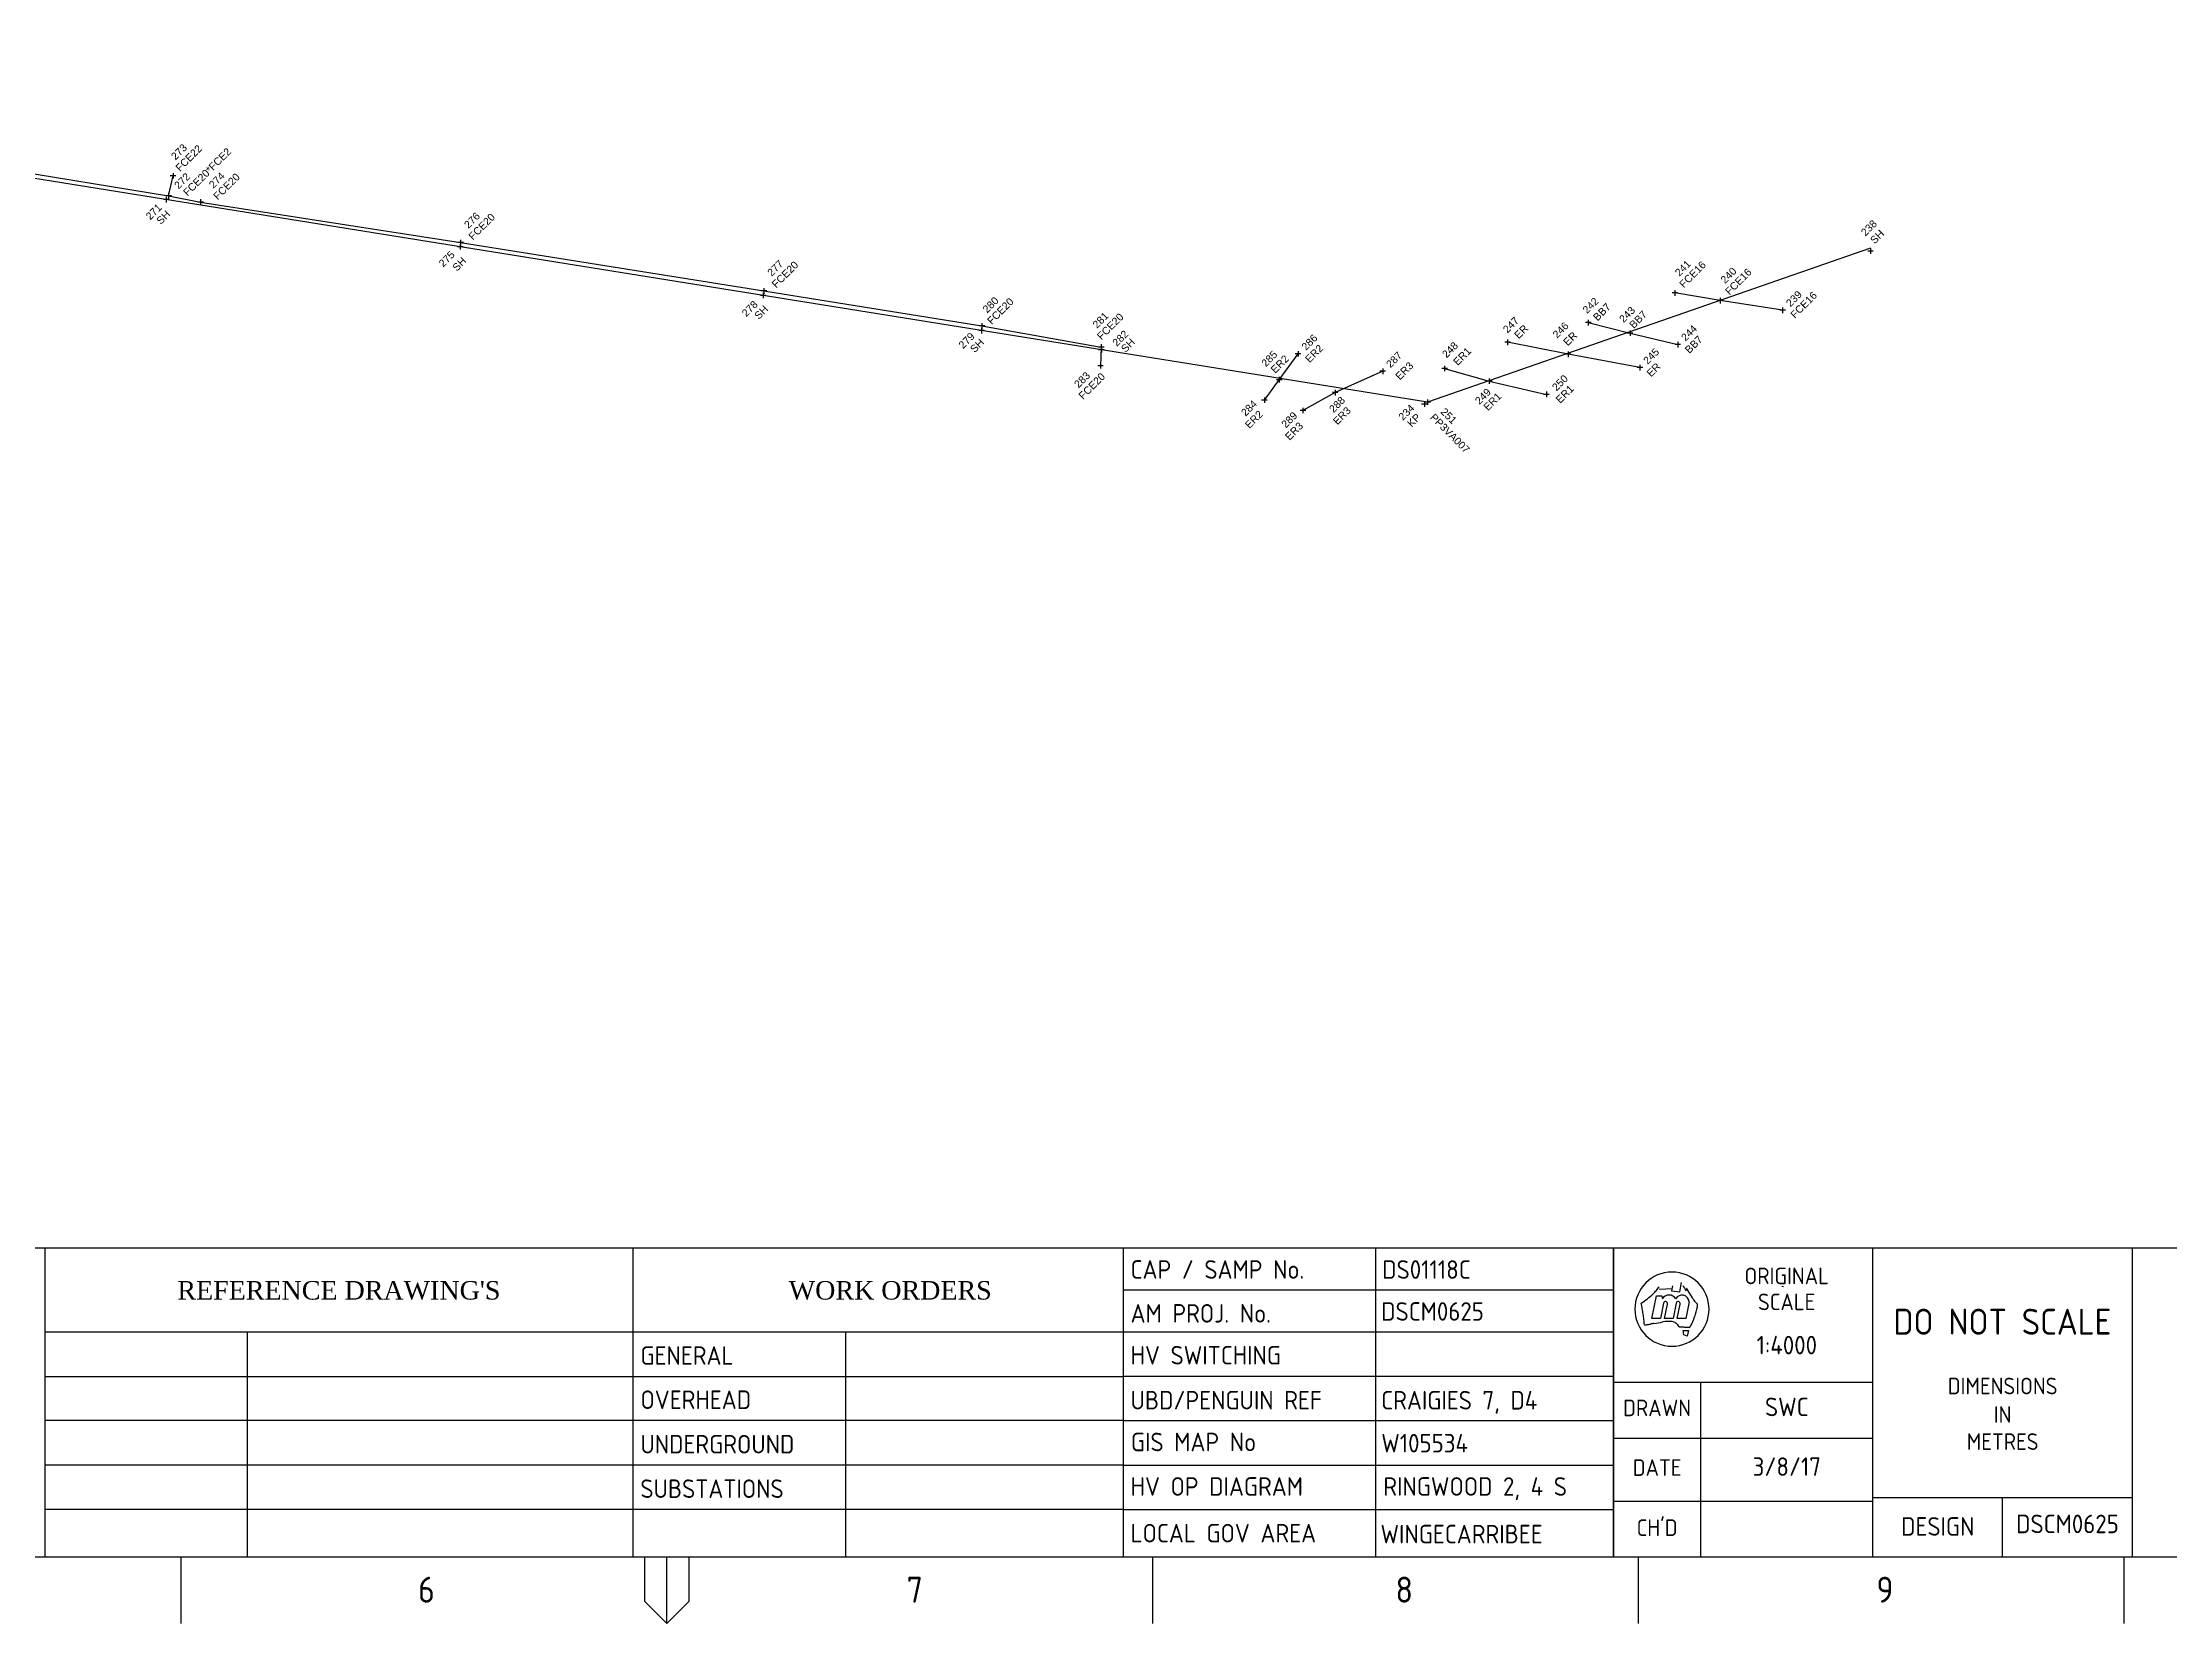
# Paper-space layout 'Survey1' of a CAD drawing. Header units: metres, sheet in millimetres. Extents: x -21 to 813, y -3 to 583.
# Drawn here: x 311.9 to 598.8, y -3 to 210.2 of the extents above; entities that cross this region are included whole.
import ezdxf
from ezdxf.enums import TextEntityAlignment as Align

# ---------------------------------------------------------------- set-up
doc = ezdxf.new("R2010")
doc.units = ezdxf.units.M
doc.layers.get('0').update_dxf_attribs({"color": 6})
doc.layers.add('Notes', color=7, linetype='Continuous')
doc.layers.add('SupportsUG_SP_EXT', color=7, linetype='Continuous')
doc.layers.get('0').freeze()
doc.styles.add('ARIAL', font='arial.ttf', dxfattribs={"height": 2})
doc.styles.add('iecISOCP', font='isocp.shx')
doc.styles.add('iecTimesNewRoman', font='times.ttf')
doc.styles.get("Standard").update_dxf_attribs({"font": 'arial.ttf'})

# ---------------------------------------------------------------- blocks, each defined once
blk = doc.blocks.new('A1_FRAME_TITLE')
at = {"layer": 'Notes', "color": 3, "linetype": 'Continuous'}
for p, q in [((332.78, 47.62), (332.78, 5.97)), ((412.12, 47.62), (412.12, 5.97)), ((478.24, 47.62), (478.24, 5.97)), ((544.37, 47.62), (544.37, 5.97)), ((544.37, 41.97), (544.37, 5.97))]:
    blk.add_line(p, q, dxfattribs=at)
at = {"layer": 'Notes', "color": 7}
for p, q in [((512.26, 47.62), (512.26, 5.97)), ((478.24, 41.97), (544.37, 41.97)), ((549.56, 38.09), (550.17, 41.17)), ((550.17, 41.17), (550.92, 41.17)), ((550.56, 42.05), (552.33, 42.16)), ((550.92, 41.17), (550.97, 40.77)), ((552.33, 42.52), (552.22, 41.82)), ((552.22, 41.82), (553.35, 41.71)), ((553.35, 41.71), (553.55, 42.96)), ((554.57, 40.35), (554.12, 38.09)), ((554.18, 42.18), (555.01, 40.9)), ((567.1, 42.48), (567.3, 42.44)), ((550.7, 38.09), (549.56, 38.09)), ((551.11, 40.17), (550.7, 38.09)), ((551.27, 38.09), (551.66, 40.06)), ((552.41, 38.09), (551.27, 38.09)), ((552.83, 40.17), (552.41, 38.09)), ((552.98, 38.09), (553.37, 40.06)), ((554.12, 38.09), (552.98, 38.09)), ((332.81, 36.33), (478.24, 36.33)), ((360.07, 36.33), (360.07, 5.97)), ((440.78, 36.33), (440.78, 5.97)), ((478.24, 36.33), (544.37, 36.33)), ((554.62, 36.89), (553.22, 36.97)), ((553.22, 36.97), (554.62, 36.89)), ((554.62, 36.89), (553.22, 36.97)), ((553.85, 35.89), (553.78, 36.47)), ((553.78, 36.47), (554.51, 36.47)), ((554.3, 35.74), (553.85, 35.89)), ((554.51, 36.47), (554.3, 35.74)), ((332.78, 30.28), (478.24, 30.28)), ((478.24, 30.33), (544.37, 30.33)), ((556.15, 5.97), (556.15, 29.54)), ((478.24, 24.33), (332.78, 24.33)), ((478.24, 24.33), (544.37, 24.33)), ((544.37, 21.97), (579.37, 21.97)), ((478.24, 18.33), (332.78, 18.33)), ((478.24, 18.33), (544.37, 18.33)), ((478.24, 12.33), (332.78, 12.33)), ((478.24, 12.33), (544.37, 12.33)), ((544.37, 13.47), (579.37, 13.47)), ((596.87, 5.97), (596.87, 13.97))]:
    blk.add_line(p, q, dxfattribs=at)
at = {"layer": 'Notes', "color": 3}
for p, q in [((544.37, 5.97), (544.37, 47.62)), ((579.37, 5.97), (579.37, 47.62)), ((614.37, 5.97), (614.37, 47.62)), ((579.37, 13.97), (614.37, 13.97))]:
    blk.add_line(p, q, dxfattribs=at)
at = {"layer": 'Notes', "color": 7, "linetype": 'Continuous'}
blk.add_line((544.37, 29.54), (579.37, 29.54), dxfattribs=at)
at = {"layer": 'Notes', "linetype": 'Continuous'}
for p, q in [((351.17, -3.03), (351.17, 5.97)), ((413.68, 5.97), (413.68, -0.03)), ((416.68, -3.03), (416.68, 5.97)), ((419.68, -0.03), (419.68, 5.97)), ((482.19, 5.97), (482.19, -3.03)), ((547.7, 5.97), (547.7, -3.03)), ((613.21, 5.97), (613.21, -3.03)), ((413.68, -0.03), (416.68, -3.03)), ((416.68, -3.03), (419.68, -0.03))]:
    blk.add_line(p, q, dxfattribs=at)
at = {"layer": 'Notes', "color": 3, "linetype": 'Continuous', "flags": 128}
for points in [[(123.8, 47.62), (824.37, 47.62)], [(123.8, 5.97), (824.37, 5.97)]]:
    blk.add_lwpolyline(points, dxfattribs=at)
at = {"layer": 'Notes', "color": 7}
for centre, radius, start, end in [((552.27, 39.37), 5, 0, 180), ((542.41, 49.09), 10.59, 302.5841, 308.1576), ((527.29, 35.61), 21.32, 10.3053, 12.3306), ((542.41, 49.09), 10.59, 308.157, 313.7305), ((545.21, 46.16), 6.54, 313.7309, 319.3045), ((545.21, 46.16), 6.54, 319.3047, 324.8782), ((551.87, 40.21), 1.06, 31.7884, 148.2116), ((551.39, 40.11), 0.28, 348.6911, 168.6911), ((553.61, 40.3), 0.961, 2.5982, 150.8098), ((553.1, 40.11), 0.28, 348.6911, 168.6911), ((578.7, 57.06), 28.87, 210.1483, 211.8601), ((477.01, -10.21), 93.25, 33.1096, 33.2341), ((558.55, 42.96), 4.09, 213.1151, 222.4146), ((555.89, 40.53), 0.484, 222.42, 236.4422), ((552.27, 39.37), 5, 180, 0), ((527.29, 35.61), 21.32, 8.2795, 10.3048), ((528.59, 35.8), 20.01, 6.2539, 8.2792), ((528.59, 35.8), 20.01, 4.2291, 6.2543), ((548.65, 40.42), 3.15, 274.7358, 283.0812), ((550.47, 32.55), 4.93, 97.7419, 103.0814), ((546.76, 59.88), 22.65, 277.7418, 280.8825), ((551.91, 33.09), 4.63, 85.4613, 100.8824), ((552.2, 36.78), 0.924, 46.5875, 85.4612), ((551.36, 35.89), 2.16, 30.1885, 46.5879), ((548.02, 40.74), 7.69, 331.5942, 341.8897), ((542.7, 42.48), 13.29, 341.8901, 347.8434), ((556.07, 40.81), 0.815, 236.4359, 244.7422), ((553.96, 40.06), 1.76, 347.8434, 354.1409), ((554.11, 40.04), 1.61, 354.1436, 1.0342), ((548.72, 39.42), 2.15, 265.1734, 270.0504), ((548.72, 39.51), 2.24, 270.0438, 274.7322), ((554.13, 37.45), 0.75, 311.6083, 321.0792), ((554.18, 37.41), 0.675, 321.0838, 331.5982)]:
    blk.add_arc(centre, radius, start, end, dxfattribs=at)
blk.add_attdef('DRAFT_NUM', (29.9, 23.29), '', height=2.5, rotation=90)
at = {"layer": 'Notes', "color": 7, "style": 'iecISOCP'}
for s, height, p in [('CAP / SAMP No.', 2.5, (479.24, 43.47)), ('AM PROJ. No.', 2.5, (479.24, 37.55)), ('GENERAL', 2.5, (413.12, 31.86)), ('HV SWITCHING', 2.5, (479.24, 31.9)), ('OVERHEAD', 2.5, (413.12, 25.9)), ('UBD/PENGUIN REF', 2.5, (479.24, 25.84)), ('UNDERGROUND', 2.5, (413.12, 19.9)), ('GIS MAP No', 2.5, (479.29, 20.2)), ('SUBSTATIONS', 2.5, (413.12, 13.9)), ('HV OP DIAGRAM', 2.5, (479.24, 14.2)), ('LOCAL GOV AREA', 2.5, (479.24, 7.9)), ('6', 3.5, (383.12, -0.22)), ('7', 3.5, (449.03, -0.22)), ('8', 3.5, (514.97, -0.22)), ('9', 3.5, (579.84, -0.22))]:
    blk.add_text(s, height=height, dxfattribs=at).set_placement(p)
at = {"layer": 'Notes', "style": 'iecTimesNewRoman'}
blk.add_text("REFERENCE DRAWING'S", height=2.5, dxfattribs=at).set_placement((372.45, 40.66), align=Align.CENTER)
blk.add_text('WORK ORDERS', height=2.5, dxfattribs=at).set_placement((433.13, 40.66))
at = {"layer": 'Notes', "color": 7, "style": 'iecISOCP'}
for s, height, p in [('ORIGINAL', 2.24, (567.74, 42.73)), ('SCALE', 2.24, (567.74, 39.23)), ('DIMENSIONS', 2.24, (596.87, 27.88)), ('DRAWN', 2.24, (550.26, 24.93)), ('IN', 2.24, (596.87, 24.04)), ('METRES', 2.24, (596.87, 20.38)), ('DATE', 2.24, (550.26, 16.88)), ("CH'D", 2.24, (550.26, 8.77)), ('DESIGN', 2.5, (588.12, 8.81))]:
    blk.add_text(s, height=height, dxfattribs=at).set_placement(p, align=Align.CENTER)
at = {"layer": 'Notes', "insert": (596.84, 37.67), "char_height": 3.5, "width": 29.1, "attachment_point": 5, "style": 'iecISOCP'}
blk.add_mtext('DO NOT SCALE', dxfattribs=at)
at = {"layer": 'Notes', "color": 7, "style": 'iecISOCP', "flags": 8}
blk.add_attdef('VERSION_NO', text='', height=2.5, rotation=90, dxfattribs=at).set_placement((302.04, 43.81), align=Align.MIDDLE_CENTER)
at = {"layer": 'Notes', "color": 7, "style": 'iecISOCP'}
for tag, p in [('CAP_NO', (513.19, 43.46)), ('IE_NUM', (513.05, 37.81)), ('REF_No_1', (335.24, 32.31)), ('REF_1', (362.52, 32.31)), ('HV_SWITCH', (513.46, 32.16)), ('GEN_WO', (441.71, 31.76)), ('REF_No_2', (335.24, 26.31)), ('REF_2', (362.52, 26.31)), ('OH_WO', (441.71, 25.81)), ('UBD_REF', (513.05, 25.83)), ('REF_No_3', (335.24, 20.31)), ('REF_3', (362.52, 20.31)), ('UG_WO', (441.71, 20.05)), ('GIS_MAP_No', (513.05, 20.04)), ('REF_No_4', (335.24, 14.31)), ('REF_4', (362.52, 14.31)), ('SUB_WO', (441.71, 13.81)), ('HV_OP_DIAG', (513.33, 14.2)), ('LGA', (512.95, 7.78))]:
    blk.add_attdef(tag, p, '', height=2.5, dxfattribs=at)
at = {"layer": 'Notes', "style": 'iecISOCP'}
for tag, p in [('T1', (684.37, 39.47)), ('T2', (684.37, 34.35)), ('T3', (684.37, 28.92)), ('T4', (684.37, 23.66)), ('T5', (684.37, 18.23)), ('T6', (684.37, 12.97))]:
    blk.add_attdef(tag, text='', height=3.5, dxfattribs=at).set_placement(p, align=Align.CENTER)
at = {"layer": 'Notes', "color": 7, "style": 'iecISOCP'}
for tag, p in [('scale', (567.76, 33.27)), ('DRAWN', (567.76, 24.93)), ('DATE', (567.76, 16.88)), ('DESIGN', (605.62, 9.15)), ('CHD', (567.76, 8.37))]:
    blk.add_attdef(tag, text='', height=2.5, dxfattribs=at).set_placement(p, align=Align.CENTER)
at = {"layer": 'Notes', "color": 4, "style": 'iecISOCP'}
blk.add_attdef('NUM', text='', height=7, dxfattribs=at).set_placement((792.37, 20.12), align=Align.MIDDLE_CENTER)
at = {"layer": 'Notes', "color": 1, "style": 'iecISOCP'}
blk.add_attdef('REV', text='', height=5, dxfattribs=at).set_placement((820.05, 17.1), align=Align.CENTER)
at = {"layer": 'Notes', "color": 7, "style": 'iecISOCP'}
for tag, p in [('NS', (790.71, 8.12)), ('SHTS', (805.41, 8.12))]:
    blk.add_attdef(tag, text='', height=2.5, dxfattribs=at).set_placement(p, align=Align.MIDDLE)
at = {"layer": 'Notes', "style": 'iecISOCP'}
blk.add_attdef('ExportID', (9.08, 2.39), '', height=2.5, dxfattribs=at)
at = {"layer": 'Notes', "style": 'iecISOCP', "flags": 1}
for tag, p in [('ProjectType', (14.17, -26.8)), ('ProjectNumber', (23.56, -26.82)), ('DrawingNumber', (35.51, -26.8)), ('ExportDate', (60.28, -26.79)), ('ExportUserName', (69.15, -26.8)), ('DesignerCompanyName', (81.48, -26.79)), ('ExportAreaOfInterest', (97.1, -26.81)), ('GIS_SUCCESS', (112, -26.78)), ('CAD_SUCCESS', (121.79, -26.78)), ('ExportCategories', (140.08, -26.8)), ('ProjectDescription', (47.56, -26.83)), ('DEPOTCODE', (132.11, -26.88)), ('Comments', (154.38, -26.88))]:
    blk.add_attdef(tag, p, '', height=1, dxfattribs=at)

psp = doc.layouts.new('Survey1')

# ---------------------------------------------------------------- linework, layer by layer
at = {"layer": 'Notes', "ltscale": 10}
for p, q in [((498.75, 161.7), (196.57, 210.21)), ((558.5, 182.47), (498.75, 161.7))]:
    psp.add_line(p, q, dxfattribs=at)
at = {"layer": 'Notes', "linetype": 'Continuous', "ltscale": 2}
for p, q in [((298.41, 194.54), (328.92, 189.55)), ((328.92, 189.55), (329.54, 192.24)), ((328.92, 189.55), (333.25, 188.7)), ((333.25, 188.7), (368.32, 183.23)), ((368.32, 183.23), (409.24, 176.71)), ((409.24, 176.71), (438.63, 171.98)), ((538.23, 175.41), (532.1, 176.45)), ((546.64, 174.11), (538.23, 175.41)), ((438.63, 171.98), (454.74, 169.14)), ((454.74, 169.14), (454.64, 166.62))]:
    psp.add_line(p, q, dxfattribs=at)
at = {"layer": 'Notes'}
for p, q in [((329.54, 192.61), (329.54, 191.86)), ((328.61, 189.39), (328.61, 188.64)), ((328.92, 189.93), (328.92, 189.18)), ((333.25, 189.07), (333.25, 188.32)), ((368.28, 183.03), (368.28, 182.28)), ((368.32, 183.6), (368.32, 182.85)), ((558.5, 182.47), (558.5, 181.72)), ((409.13, 176.47), (409.13, 175.72)), ((409.24, 177.09), (409.24, 176.34)), ((532.1, 176.82), (532.1, 176.07)), ((538.23, 175.78), (538.23, 175.03)), ((438.63, 172.35), (438.63, 171.6)), ((520.43, 172.8), (520.43, 172.05)), ((520.43, 172.43), (526.06, 171.02)), ((546.64, 174.48), (546.64, 173.73)), ((438.57, 171.74), (438.57, 170.99)), ((454.74, 169.51), (454.74, 168.76)), ((509.53, 170.16), (509.53, 169.41)), ((517.7, 168.17), (509.53, 169.79)), ((526.06, 171.39), (526.06, 170.64)), ((526.06, 171.02), (532.5, 169.47)), ((532.5, 169.84), (532.5, 169.09)), ((454.64, 166.99), (454.64, 166.24)), ((454.75, 169.14), (454.75, 168.39)), ((478.75, 164.73), (481.29, 168.22)), ((481.29, 168.6), (481.29, 167.85)), ((501.04, 166.62), (501.04, 165.87)), ((517.7, 168.54), (517.7, 167.79)), ((527.39, 166.36), (517.7, 168.17)), ((527.39, 166.73), (527.39, 165.98)), ((476.74, 161.97), (478.75, 164.73)), ((478.75, 165.11), (478.75, 164.36)), ((492.71, 165.88), (486.28, 162.99)), ((492.71, 166.25), (492.71, 165.5)), ((501.04, 166.24), (507.08, 164.55)), ((507.08, 164.92), (507.08, 164.17)), ((507.08, 164.55), (514.79, 162.76)), ((476.74, 162.35), (476.74, 161.6)), ((486.28, 162.99), (481.94, 160.57)), ((481.94, 160.95), (481.94, 160.2)), ((486.28, 163.36), (486.28, 162.61)), ((498.32, 161.83), (498.32, 161.08)), ((498.75, 162.08), (498.75, 161.33)), ((514.79, 163.13), (514.79, 162.38))]:
    psp.add_line(p, q, dxfattribs=at)
for points in [[(329.91, 192.24), (329.54, 192.24), (329.16, 192.24)], [(329.3, 189.55), (328.92, 189.55), (328.55, 189.55)], [(328.99, 189.02), (328.61, 189.02), (328.24, 189.02)], [(333.63, 188.7), (333.25, 188.7), (332.88, 188.7)], [(368.65, 182.65), (368.28, 182.65), (367.9, 182.65)], [(368.69, 183.23), (368.32, 183.23), (367.94, 183.23)], [(558.88, 182.09), (558.5, 182.09), (558.13, 182.09)], [(409.5, 176.09), (409.13, 176.09), (408.75, 176.09)], [(409.61, 176.71), (409.24, 176.71), (408.86, 176.71)], [(532.48, 176.45), (532.1, 176.45), (531.73, 176.45)], [(538.61, 175.41), (538.23, 175.41), (537.86, 175.41)], [(520.8, 172.43), (520.43, 172.43), (520.05, 172.43)], [(547.02, 174.11), (546.64, 174.11), (546.27, 174.11)], [(438.95, 171.37), (438.57, 171.37), (438.2, 171.37)], [(439.01, 171.98), (438.63, 171.98), (438.26, 171.98)], [(509.91, 169.79), (509.53, 169.79), (509.16, 169.79)], [(526.43, 171.02), (526.06, 171.02), (525.68, 171.02)], [(532.88, 169.47), (532.5, 169.47), (532.13, 169.47)], [(455.01, 166.62), (454.64, 166.62), (454.26, 166.62)], [(455.11, 169.14), (454.74, 169.14), (454.36, 169.14)], [(455.12, 168.77), (454.75, 168.77), (454.37, 168.77)], [(481.66, 168.22), (481.29, 168.22), (480.91, 168.22)], [(518.07, 168.17), (517.7, 168.17), (517.32, 168.17)], [(479.12, 164.73), (478.75, 164.73), (478.37, 164.73)], [(493.08, 165.88), (492.71, 165.88), (492.33, 165.88)], [(501.42, 166.24), (501.04, 166.24), (500.67, 166.24)], [(507.46, 164.55), (507.08, 164.55), (506.71, 164.55)], [(527.77, 166.36), (527.39, 166.36), (527.02, 166.36)], [(477.12, 161.97), (476.74, 161.97), (476.37, 161.97)], [(486.66, 162.99), (486.28, 162.99), (485.91, 162.99)], [(498.7, 161.45), (498.32, 161.45), (497.95, 161.45)], [(499.13, 161.7), (498.75, 161.7), (498.38, 161.7)], [(515.16, 162.76), (514.79, 162.76), (514.41, 162.76)], [(482.32, 160.57), (481.94, 160.57), (481.57, 160.57)]]:
    psp.add_lwpolyline(points, dxfattribs=at)

# ---------------------------------------------------------------- block references
at = {"layer": 'SupportsUG_SP_EXT'}
ref = psp.add_blockref('A1_FRAME_TITLE', (-20.55, 0), dxfattribs=at)
ref.add_attrib('DESIGN', 'DSCM0625', dxfattribs={"layer": 'Notes', "color": 7, "height": 2.5, "style": 'iecISOCP'}).set_placement((585.07, 9.15), align=Align.CENTER)
ref.add_attrib('DRAWN', 'SWC', dxfattribs={"layer": 'Notes', "color": 7, "height": 2.5, "style": 'iecISOCP'}).set_placement((547.21, 24.93), align=Align.CENTER)
ref.add_attrib('DATE', '3/8/17', dxfattribs={"layer": 'Notes', "color": 7, "height": 2.5, "style": 'iecISOCP'}).set_placement((547.21, 16.88), align=Align.CENTER)
ref.add_attrib('scale', '1:4000', dxfattribs={"layer": 'Notes', "color": 7, "height": 2.5, "style": 'iecISOCP'}).set_placement((547.21, 33.27), align=Align.CENTER)
ref.add_attrib('CAP_NO', 'DS01118C', (492.64, 43.46), dxfattribs={"layer": 'Notes', "color": 7, "height": 2.5, "style": 'iecISOCP'})
ref.add_attrib('IE_NUM', 'DSCM0625', (492.5, 37.81), dxfattribs={"layer": 'Notes', "color": 7, "height": 2.5, "style": 'iecISOCP'})
ref.add_attrib('UBD_REF', 'CRAIGIES 7, D4', (492.5, 25.83), dxfattribs={"layer": 'Notes', "color": 7, "height": 2.5, "style": 'iecISOCP'})
ref.add_attrib('GIS_MAP_No', 'W105534', (492.5, 20.04), dxfattribs={"layer": 'Notes', "color": 7, "height": 2.5, "style": 'iecISOCP'})
ref.add_attrib('HV_OP_DIAG', 'RINGWOOD 2, 4 S ', (492.78, 14.2), dxfattribs={"layer": 'Notes', "color": 7, "height": 2.5, "style": 'iecISOCP'})
ref.add_attrib('LGA', 'WINGECARRIBEE', (492.4, 7.78), dxfattribs={"layer": 'Notes', "color": 7, "height": 2.5, "style": 'iecISOCP'})

# ---------------------------------------------------------------- texts
at = {"layer": 'Notes', "style": 'ARIAL'}
for s, rotation, p in [('273', 45, (329.86, 194.29)), ('FCE22', 45, (330.46, 192.73)), ('FCE20*FCE2', 45, (331.48, 189.42)), ('272', 45, (330.28, 190.38)), ('274', 45, (334.96, 190.47)), ('FCE20', 45, (335.56, 188.91)), ('271', 45, (326.45, 186.21)), ('SH', 45, (327.88, 185.6)), ('276', 45, (369.38, 185.06)), ('FCE20', 45, (369.98, 183.5)), ('238', 45, (557.81, 184.03)), ('SH', 45, (559.06, 182.98)), ('275', 45, (365.97, 179.85)), ('SH', 45, (367.81, 179.29)), ('277', 45, (410.29, 178.61)), ('FCE20', 45, (410.89, 177.04)), ('241', 45, (532.72, 178.61)), ('FCE16', 45, (533.32, 177.05)), ('240', 45, (538.88, 177.63)), ('FCE16', 45, (539.48, 176.07)), ('278', 45, (406.85, 173.14)), ('280', 45, (439.34, 173.66)), ('FCE20', 45, (439.94, 172.1)), ('242', 45, (520.27, 173.57)), ('BB7', 45, (521.68, 172.59)), ('239', 45, (547.7, 174.49)), ('FCE16', 45, (548.3, 172.93)), ('SH', 45, (408.54, 172.79)), ('281', 45, (454.17, 171.59)), ('FCE20', 45, (454.77, 170.03)), ('247', 45, (509.52, 170.95)), ('246', 45, (516.23, 170.25)), ('243', 45, (525.2, 172.35)), ('BB7', 45, (526.57, 171.57)), ('279', 45, (436.1, 168.84)), ('SH', 45, (437.65, 168.29)), ('282', 45, (456.84, 169.15)), ('SH', 45, (458, 168.33)), ('286', 45, (482.35, 168.61)), ('ER2', 45, (482.85, 166.95)), ('248', 45, (501.31, 167.59)), ('ER', 45, (511.05, 170.18)), ('ER', 45, (517.66, 169.23)), ('244', 45, (533.56, 169.86)), ('BB7', 45, (534.07, 168.2)), ('285', 45, (476.94, 166.39)), ('ER2', 45, (478.2, 165.53)), ('287', 45, (493.76, 166.26)), ('ER3', 45, (495.01, 164.61)), ('ER1', 45, (502.81, 166.58)), ('245', 45, (528.45, 166.74)), ('ER', 45, (528.9, 165.04)), ('283', 45, (451.68, 163.55)), ('FCE20', 45, (452.28, 161.99)), ('250', 45, (516.14, 163.14)), ('ER1', 45, (516.65, 161.48)), ('284', 45, (474.2, 159.72)), ('288', 45, (486.07, 160.21)), ('ER3', 45, (486.58, 158.56)), ('234', 45, (495.43, 159.16)), ('251', 315, (500.43, 160.32)), ('249', 45, (505.75, 161.32)), ('ER1', 45, (506.89, 160.47)), ('ER2', 45, (474.71, 158.06)), ('289', 45, (479.63, 158.15)), ('ER3', 45, (480.14, 156.49)), ('KP', 45, (496.6, 158.25)), ('PP3VA007', 315, (499.01, 159.57))]:
    psp.add_text(s, height=1, rotation=rotation, dxfattribs=at).set_placement(p)

doc.saveas('drawing.dxf')
